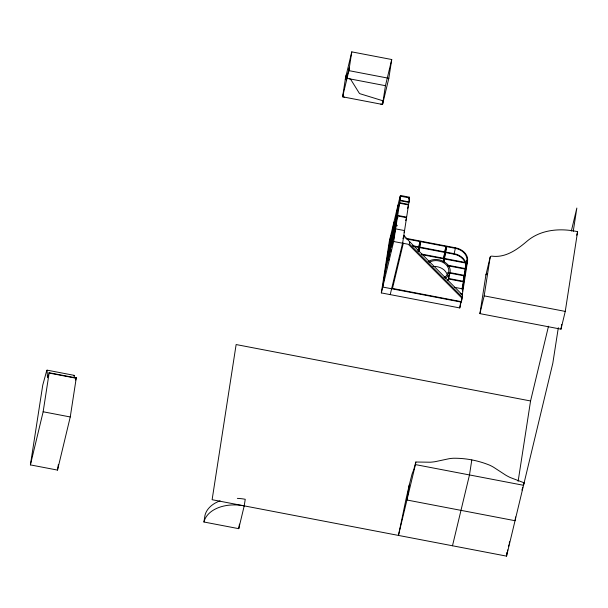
<?xml version="1.0" encoding="UTF-8"?>
<svg xmlns="http://www.w3.org/2000/svg" width="608" height="608" viewBox="0 0 608 608"><rect width="100%" height="100%" fill="white"/><g stroke="black" fill="none" stroke-linecap="round" stroke-linejoin="round"><path stroke-width="0.91" d="M74.465 377.682L74.168 375.349L47.082 370.143M349.266 68.149L349.326 67.549L346.112 79.906L346.256 74.997M30.4 464.892L43.145 411.768L49.195 372.613L47.477 377.712L47.067 370.15L46.687 370.72L42.742 385.16L30.4 464.892L57.509 470.09L70.254 416.966L76.312 377.659L75.643 380.038M57.509 470.09L58.383 464.459M237.356 498.378A35.469 23.408 8.8 0 1 245.237 499.29L244.218 505.864L238.746 528.671L203.946 522.006L204.957 515.432A35.469 23.408 8.8 0 1 220.104 500.84M238.746 528.671L239.453 524.111M342.6 96.809L345.504 78.044L351.781 51.87L391.734 59.523L388.824 78.288L382.546 104.462L342.6 96.809L348.878 70.634L351.781 51.87M382.546 104.462L385.449 85.698L391.734 59.523M381.33 292.912L389.325 241.254L399.509 198.824A13.938 0.57 -79.2 0 1 400.056 200.207L393.665 241.513L381.33 292.912L459.777 307.937L461.472 300.208M390.762 235.471L382.736 287.052L461.183 302.085M390.283 245.632L393.954 222.156L395.74 222.498M395.61 220.544L398.035 205.147M408.865 198.869A13.938 0.57 -79.2 0 1 408.994 201.917L402.602 243.223L393.665 241.513M403.621 238.632L404.267 235.82L409.739 241.84L409.412 243.945L462.414 297.213L462.574 294.067L460.712 293.71M417.939 251.036L419.915 241.536L406.395 238.944M418.357 251.568L419.915 241.536M418.638 251.172L420.607 241.665L445.869 246.506L443.232 261.714M419.056 251.704L420.607 241.665M443.475 258.75L445.869 246.506M443.551 261.448L443.946 258.894L421.397 254.57M444.311 257.967L446.561 246.635L455.415 248.338A13.232 9.926 13.5 0 1 466.876 260.642L463.737 277.727M409.252 485.032L406.167 498.53A34.572 1.406 -79.2 0 0 405.3 502.588L402.374 516.724A54.241 2.204 -79.2 0 1 401.462 521.026L398.445 535.42L415.439 464.588L523.534 485.298L523.936 482.729L510.142 477.485A54.241 40.69 13.5 0 1 505.894 475.251L493.567 467.225A34.572 25.939 13.5 0 0 489.524 465.128C478.177 460.522 465.804 458.12 453.553 458.242A34.572 25.939 13.5 0 0 449.114 458.706L435.085 461.685A54.241 40.69 13.5 0 1 430.411 462.209L415.834 462.019L413.995 468.783A54.241 2.204 -79.2 0 1 413.508 470.326L412.285 473.465A34.572 1.406 -79.2 0 0 411.821 474.962L409.252 485.032L406.942 500.004L515.037 520.714L515.622 516.975M444.212 261.812L444.646 259.023L466.48 263.211L463.19 281.268L448.605 278.472M443.924 261.843L446.561 246.635M415.439 464.588L415.834 462.019M461.966 289.172L464.512 275.933L449.859 273.129M463.19 281.268L463.463 279.498M465.363 267.186L465.158 268.538L447.868 265.225M464.512 275.933L462.513 288.846L454.32 287.28M459.777 307.937L460.644 302.305M462.392 291.042L466.169 266.638A13.938 10.458 13.5 0 0 466.26 265.521M462.346 294.576L467.575 260.779A13.938 10.458 13.5 0 0 455.498 247.806L405.68 238.26M462.042 297.221L461.335 301.804L462.179 298.384L408.34 244.287L403.18 243.291L402.694 242.66L390.214 294.614M479.917 313.629L485.914 274.922L490.17 257.161A1.771 1.33 13.5 0 1 491.864 256.143C505.681 258.012 517.37 249.462 527.258 241.004C541.135 229.322 560.492 227.985 577.6 231.663L565.258 311.402L560.994 329.164L479.917 313.629L484.181 295.868L490.17 257.161M471.8 459.975L469.482 474.939L452.489 545.771M548.5 326.2L530.564 400.968L236.132 344.554L212.116 499.715L506.54 556.13L507.118 552.391M518.122 481.354L530.564 400.968M558.326 327.689L552.824 363.204L506.54 556.13M573.23 231.412L576.848 208.042L571.315 231.124M560.994 329.164L561.724 324.474M349.083 69.312L348.604 71.774M390.594 247.958L391.332 244.766A13.057 0.532 -79.2 0 0 394.797 228.388A13.057 0.532 -79.2 0 0 395.595 220.598A13.057 0.532 -79.2 0 0 392.137 236.945L392 237.713M391.924 238.116L392.282 236.482A11.643 0.471 -79.2 0 1 395.367 221.912A11.643 0.471 -79.2 0 1 394.653 228.859A11.643 0.471 -79.2 0 1 391.567 243.451L390.511 248.368M389.097 251.522L389.264 250.64M392.016 237.979L391.598 240.122M390.518 248.041L388.071 259.023L391.514 240.213M345.777 76.904L345.298 79.359A1.771 1.33 13.5 0 1 347.244 78.379M390.214 249.592L390.412 248.566M391.765 238.952L391.491 240.646M391.43 240.616L390.936 242.828A9.804 0.395 -79.2 0 0 388.504 254.775A9.804 0.395 -79.2 0 0 387.957 260.102A9.804 0.395 -79.2 0 0 390.199 249.972L391.316 250.184M509.23 543.256L509.565 541.743M508.539 546.448L508.888 544.829M507.368 551.684L507.771 549.875M506.943 553.561L507.224 552.307M403.378 238.511L404.031 235.691L403.271 238.526M388.846 247.859L399.631 202.7L408.568 204.41L407.634 208.514M386.87 260.581L389.462 249.599M384.872 273.494L388.352 258.704M388.071 260.186L392.981 237.812L394.098 238.024M392.152 243.17L395.58 228.866L404.518 230.576L404.092 232.362M405.772 220.613L406.6 217.14L397.662 215.422L395.276 225.553L397.062 225.895M403.104 238.511L403.758 235.775M392.472 288.481L403.309 243.322M409.739 241.84L462.506 295.009M465.128 262.74A13.232 9.926 13.5 0 0 454.009 254.19L455.498 247.806M465.872 264.83L465.47 266.502A13.232 9.926 13.5 0 0 465.553 265.012M466.275 263.158L466.876 260.642M466.169 266.638L467.575 260.779M462.445 294.591L462.574 294.067M576.749 235.22L577.6 231.663M346.134 75.415L346.271 75.027M342.874 95.669L342.752 96.079L342.806 95.494A1.771 1.33 13.5 0 0 344.341 97.143M523.936 482.729L523.283 485.222M522.508 488.08L522.743 487.236M522.287 488.832L522.097 489.493A54.241 2.204 -79.2 0 1 521.915 490.078M73.796 375.919L74.168 375.349M348.878 70.634L388.824 78.288M345.504 78.044L385.449 85.698M400.512 195.487L409.45 197.197M400.376 196.179L409.313 197.896M400.056 200.207L408.994 201.917M399.547 203.224L408.492 204.942M397.579 215.954L406.516 217.664M396.203 217.01L397.989 217.352M395.367 224.983L397.161 225.325M392.282 236.482L393.961 236.808M392.137 236.945L392.7 237.052M412.46 245.685L454.092 253.665A13.938 10.458 13.5 0 1 465.979 263.241M413.151 246.362L418.509 247.388M419.201 247.524L444.463 252.366M445.155 252.495L454.009 254.19M390.936 242.828L391.491 242.934M391.567 243.451L392.684 243.671M390.746 243.975L391.864 244.188M391.332 244.766L392.456 244.978M390.412 245.039L392.198 245.381M421.481 254.045L444.03 258.37M444.729 258.499L466.564 262.686M390.116 250.093L391.233 250.306M389.272 250.587L391.058 250.929M447.792 265.757L465.074 269.07M388.124 259.578L389.242 259.791M464.596 275.409L450.011 272.612L448.453 278.981L463.106 281.793M484.181 295.868L565.258 311.402M391.75 288.276L461.388 301.682M49.104 372.734L76.213 377.933M49.134 373.061L76.243 378.26M43.145 411.768L70.254 416.966M429.149 262.451A11.643 8.732 13.5 0 1 446.082 264.655A11.643 8.732 13.5 0 1 444.007 277.37M432.919 266.517A11.643 8.732 13.5 0 1 447.283 275.143M448.772 275.758A13.057 9.796 13.5 0 1 447.784 280.463M447.686 272.475A13.057 9.796 13.5 0 1 448.096 273.304M428.154 261.592A13.057 9.796 13.5 0 1 447.04 263.956A13.057 9.796 13.5 0 1 445.102 278.198M408.903 198.991A13.232 0.54 -79.2 0 1 408.888 202.373L399.95 200.663A13.232 0.54 -79.2 0 0 399.426 199.348M349.516 78.812A1.771 1.33 13.5 0 1 350.877 79.678L359.176 93.016A1.771 1.33 13.5 0 0 360.286 93.822L381.642 100.388A1.771 1.33 13.5 0 1 382.934 101.977M382.751 103.147A1.771 1.33 13.5 0 1 380.806 104.128M485.914 274.922A1.771 1.33 13.5 0 1 487.016 273.934M203.946 522.006A35.469 23.408 8.8 0 1 244.218 505.864"/></g></svg>
